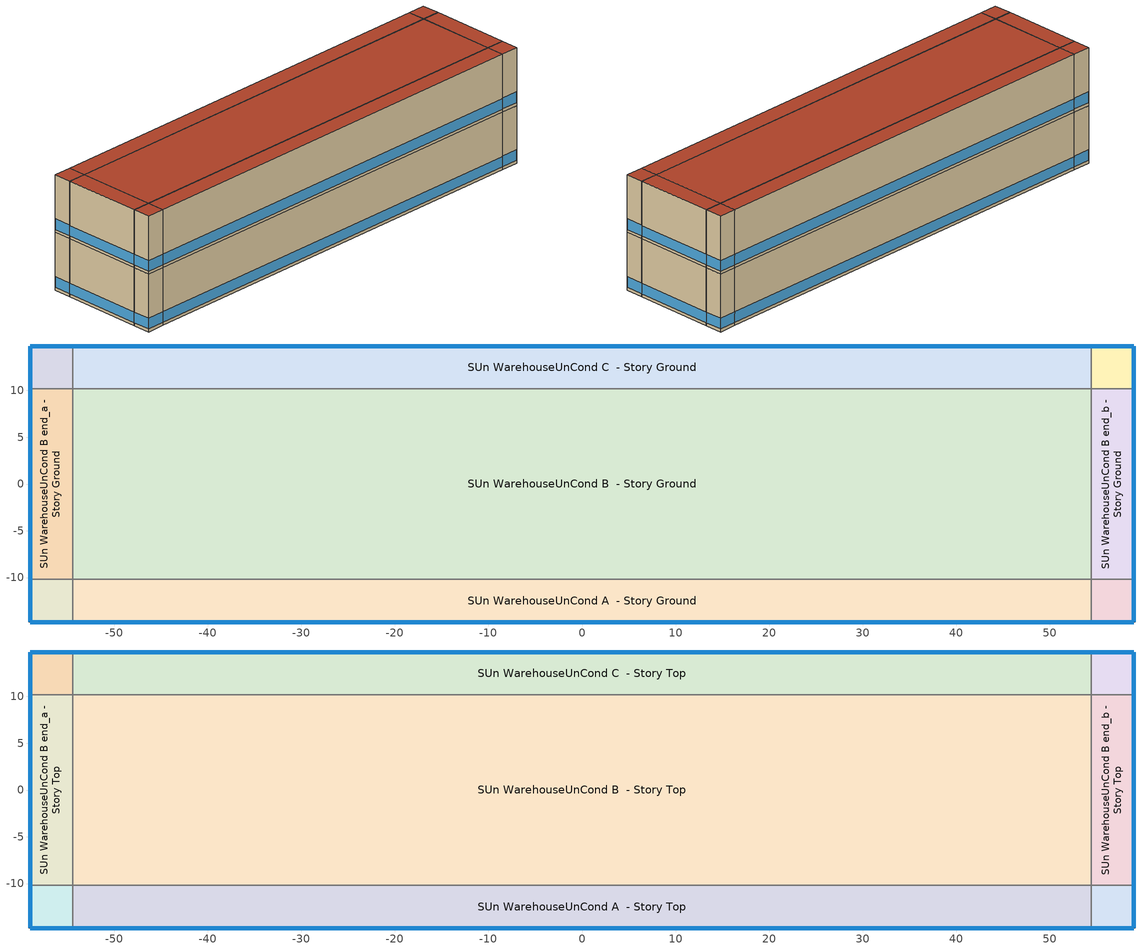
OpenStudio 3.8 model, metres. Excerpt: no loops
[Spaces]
SUn WarehouseUnCond A end_a - Story Ground
 floor ground (Foundation F 126 Perim 914 Area 209): -59.02,-14.76 -59.02,-10.18 -54.45,-10.18 -54.45,-14.76 z0
 wall outside: -59.02,-10.18 -59.02,-14.76 -54.45,-14.76 z0:14.63
 wall to SUn WarehouseUnCond B end_a - Story Ground: -54.45,-10.18 -59.02,-10.18 z0:14.63
 wall to SUn WarehouseUnCond A  - Story Ground: -54.45,-14.76 -54.45,-10.18 z0:14.63
 window (Window U-1.01 SHGC 0.74): -59.02,-10.21 -59.02,-14.73 / -59,-14.76 -54.48,-14.76 z0.76:3.43
 ceiling adiabatic (DEER Uncarpeted 6in Slab Floor): -54.45,-14.76 -54.45,-10.18 -59.02,-10.18 -59.02,-14.76 z14.63
SUn WarehouseUnCond B end_a - Story Ground
 floor ground (Foundation F 126 Perim 2037 Area 9312): -59.02,-10.18 -59.02,10.18 -54.45,10.18 -54.45,-10.18 z0
 wall outside: -59.02,10.18 -59.02,-10.18 z0:14.63
 wall to SUn WarehouseUnCond C end_a - Story Ground: -54.45,10.18 -59.02,10.18 z0:14.63
 wall to SUn WarehouseUnCond B  - Story Ground: -54.45,-10.18 -54.45,10.18 z0:14.63
 window (Window U-1.01 SHGC 0.74): -59.02,10.16 -59.02,-10.16 z0.76:3.4
 ceiling adiabatic (DEER Uncarpeted 6in Slab Floor): -54.45,-10.18 -54.45,10.18 -59.02,10.18 -59.02,-10.18 z14.63
SUn WarehouseUnCond C end_a - Story Ground
 floor ground (Foundation F 126 Perim 914 Area 209): -59.02,10.18 -59.02,14.76 -54.45,14.76 -54.45,10.18 z0
 wall outside: -54.45,14.76 -59.02,14.76 -59.02,10.18 z0:14.63
 wall to SUn WarehouseUnCond C  - Story Ground: -54.45,10.18 -54.45,14.76 z0:14.63
 window (Window U-1.01 SHGC 0.74): -59.02,14.73 -59.02,10.21 / -54.48,14.76 -59,14.76 z0.76:3.43
 ceiling adiabatic (DEER Uncarpeted 6in Slab Floor): -54.45,10.18 -54.45,14.76 -59.02,14.76 -59.02,10.18 z14.63
SUn WarehouseUnCond A  - Story Ground
 floor ground (Foundation F 126 Perim 1089 Area 49791): -54.45,-14.76 -54.45,-10.18 54.45,-10.18 54.45,-14.76 z0
 wall outside: -54.45,-14.76 54.45,-14.76 z0:14.63
 wall to SUn WarehouseUnCond B  - Story Ground: 54.45,-10.18 -54.45,-10.18 z0:14.63
 wall to SUn WarehouseUnCond A end_b - Story Ground: 54.45,-14.76 54.45,-10.18 z0:14.63
 window (Window U-1.01 SHGC 0.74): -54.43,-14.76 54.43,-14.76 z0.76:3.4
 ceiling adiabatic (DEER Uncarpeted 6in Slab Floor): 54.45,-14.76 54.45,-10.18 -54.45,-10.18 -54.45,-14.76 z14.63
SUn WarehouseUnCond B  - Story Ground
 floor ground (Foundation F 126 Perim 0 Area 221818): -54.45,-10.18 -54.45,10.18 54.45,10.18 54.45,-10.18 z0
 wall to SUn WarehouseUnCond C  - Story Ground: 54.45,10.18 -54.45,10.18 z0:14.63
 wall to SUn WarehouseUnCond B end_b - Story Ground: 54.45,-10.18 54.45,10.18 z0:14.63
 ceiling adiabatic (DEER Uncarpeted 6in Slab Floor): 54.45,-10.18 54.45,10.18 -54.45,10.18 -54.45,-10.18 z14.63
SUn WarehouseUnCond C  - Story Ground
 floor ground (Foundation F 126 Perim 1089 Area 49791): -54.45,10.18 -54.45,14.76 54.45,14.76 54.45,10.18 z0
 wall outside: 54.45,14.76 -54.45,14.76 z0:14.63
 wall to SUn WarehouseUnCond C end_b - Story Ground: 54.45,10.18 54.45,14.76 z0:14.63
 window (Window U-1.01 SHGC 0.74): 54.43,14.76 -54.43,14.76 z0.76:3.4
 ceiling adiabatic (DEER Uncarpeted 6in Slab Floor): 54.45,10.18 54.45,14.76 -54.45,14.76 -54.45,10.18 z14.63
SUn WarehouseUnCond A end_b - Story Ground
 floor ground (Foundation F 126 Perim 914 Area 209): 54.45,-14.76 54.45,-10.18 59.02,-10.18 59.02,-14.76 z0
 wall outside: 54.45,-14.76 59.02,-14.76 59.02,-10.18 z0:14.63
 wall to SUn WarehouseUnCond B end_b - Story Ground: 59.02,-10.18 54.45,-10.18 z0:14.63
 window (Window U-1.01 SHGC 0.74): 54.48,-14.76 59,-14.76 / 59.02,-14.73 59.02,-10.21 z0.76:3.43
 ceiling adiabatic (DEER Uncarpeted 6in Slab Floor): 59.02,-14.76 59.02,-10.18 54.45,-10.18 54.45,-14.76 z14.63
SUn WarehouseUnCond B end_b - Story Ground
 floor ground (Foundation F 126 Perim 2037 Area 9312): 54.45,-10.18 54.45,10.18 59.02,10.18 59.02,-10.18 z0
 wall outside: 59.02,-10.18 59.02,10.18 z0:14.63
 wall to SUn WarehouseUnCond C end_b - Story Ground: 59.02,10.18 54.45,10.18 z0:14.63
 window (Window U-1.01 SHGC 0.74): 59.02,-10.16 59.02,10.16 z0.76:3.4
 ceiling adiabatic (DEER Uncarpeted 6in Slab Floor): 59.02,-10.18 59.02,10.18 54.45,10.18 54.45,-10.18 z14.63
SUn WarehouseUnCond C end_b - Story Ground
 floor ground (Foundation F 126 Perim 914 Area 209): 54.45,10.18 54.45,14.76 59.02,14.76 59.02,10.18 z0
 wall outside: 59.02,10.18 59.02,14.76 54.45,14.76 z0:14.63
 window (Window U-1.01 SHGC 0.74): 59,14.76 54.48,14.76 / 59.02,10.21 59.02,14.73 z0.76:3.43
 ceiling adiabatic (DEER Uncarpeted 6in Slab Floor): 59.02,10.18 59.02,14.76 54.45,14.76 54.45,10.18 z14.63
SUn WarehouseUnCond A end_a - Story Top
 floor adiabatic (DEER Uncarpeted 6in Slab Floor): -59.02,-14.76 -59.02,-10.18 -54.45,-10.18 -54.45,-14.76 z14.63
 wall outside: -59.02,-10.18 -59.02,-14.76 -54.45,-14.76 z14.63:29.26
 wall to SUn WarehouseUnCond B end_a - Story Top: -54.45,-10.18 -59.02,-10.18 z14.63:29.26
 wall to SUn WarehouseUnCond A  - Story Top: -54.45,-14.76 -54.45,-10.18 z14.63:29.26
 window (Window U-1.01 SHGC 0.74): -59.02,-10.21 -59.02,-14.73 / -59,-14.76 -54.48,-14.76 z15.39:18.06
 roof outside: -54.45,-14.76 -54.45,-10.18 -59.02,-10.18 -59.02,-14.76 z29.26
SUn WarehouseUnCond B end_a - Story Top
 floor adiabatic (DEER Uncarpeted 6in Slab Floor): -59.02,-10.18 -59.02,10.18 -54.45,10.18 -54.45,-10.18 z14.63
 wall outside: -59.02,10.18 -59.02,-10.18 z14.63:29.26
 wall to SUn WarehouseUnCond C end_a - Story Top: -54.45,10.18 -59.02,10.18 z14.63:29.26
 wall to SUn WarehouseUnCond B  - Story Top: -54.45,-10.18 -54.45,10.18 z14.63:29.26
 window (Window U-1.01 SHGC 0.74): -59.02,10.16 -59.02,-10.16 z15.39:18.03
 roof outside: -54.45,-10.18 -54.45,10.18 -59.02,10.18 -59.02,-10.18 z29.26
SUn WarehouseUnCond C end_a - Story Top
 floor adiabatic (DEER Uncarpeted 6in Slab Floor): -59.02,10.18 -59.02,14.76 -54.45,14.76 -54.45,10.18 z14.63
 wall outside: -54.45,14.76 -59.02,14.76 -59.02,10.18 z14.63:29.26
 wall to SUn WarehouseUnCond C  - Story Top: -54.45,10.18 -54.45,14.76 z14.63:29.26
 window (Window U-1.01 SHGC 0.74): -59.02,14.73 -59.02,10.21 / -54.48,14.76 -59,14.76 z15.39:18.06
 roof outside: -54.45,10.18 -54.45,14.76 -59.02,14.76 -59.02,10.18 z29.26
SUn WarehouseUnCond A  - Story Top
 floor adiabatic (DEER Uncarpeted 6in Slab Floor): -54.45,-14.76 -54.45,-10.18 54.45,-10.18 54.45,-14.76 z14.63
 wall outside: -54.45,-14.76 54.45,-14.76 z14.63:29.26
 wall to SUn WarehouseUnCond B  - Story Top: 54.45,-10.18 -54.45,-10.18 z14.63:29.26
 wall to SUn WarehouseUnCond A end_b - Story Top: 54.45,-14.76 54.45,-10.18 z14.63:29.26
 window (Window U-1.01 SHGC 0.74): -54.43,-14.76 54.43,-14.76 z15.39:18.03
 roof outside: 54.45,-14.76 54.45,-10.18 -54.45,-10.18 -54.45,-14.76 z29.26
SUn WarehouseUnCond B  - Story Top
 floor adiabatic (DEER Uncarpeted 6in Slab Floor): -54.45,-10.18 -54.45,10.18 54.45,10.18 54.45,-10.18 z14.63
 wall to SUn WarehouseUnCond C  - Story Top: 54.45,10.18 -54.45,10.18 z14.63:29.26
 wall to SUn WarehouseUnCond B end_b - Story Top: 54.45,-10.18 54.45,10.18 z14.63:29.26
 roof outside: 54.45,-10.18 54.45,10.18 -54.45,10.18 -54.45,-10.18 z29.26
SUn WarehouseUnCond C  - Story Top
 floor adiabatic (DEER Uncarpeted 6in Slab Floor): -54.45,10.18 -54.45,14.76 54.45,14.76 54.45,10.18 z14.63
 wall outside: 54.45,14.76 -54.45,14.76 z14.63:29.26
 wall to SUn WarehouseUnCond C end_b - Story Top: 54.45,10.18 54.45,14.76 z14.63:29.26
 window (Window U-1.01 SHGC 0.74): 54.43,14.76 -54.43,14.76 z15.39:18.03
 roof outside: 54.45,10.18 54.45,14.76 -54.45,14.76 -54.45,10.18 z29.26
SUn WarehouseUnCond A end_b - Story Top
 floor adiabatic (DEER Uncarpeted 6in Slab Floor): 54.45,-14.76 54.45,-10.18 59.02,-10.18 59.02,-14.76 z14.63
 wall outside: 54.45,-14.76 59.02,-14.76 59.02,-10.18 z14.63:29.26
 wall to SUn WarehouseUnCond B end_b - Story Top: 59.02,-10.18 54.45,-10.18 z14.63:29.26
 window (Window U-1.01 SHGC 0.74): 54.48,-14.76 59,-14.76 / 59.02,-14.73 59.02,-10.21 z15.39:18.06
 roof outside: 59.02,-14.76 59.02,-10.18 54.45,-10.18 54.45,-14.76 z29.26
SUn WarehouseUnCond B end_b - Story Top
 floor adiabatic (DEER Uncarpeted 6in Slab Floor): 54.45,-10.18 54.45,10.18 59.02,10.18 59.02,-10.18 z14.63
 wall outside: 59.02,-10.18 59.02,10.18 z14.63:29.26
 wall to SUn WarehouseUnCond C end_b - Story Top: 59.02,10.18 54.45,10.18 z14.63:29.26
 window (Window U-1.01 SHGC 0.74): 59.02,-10.16 59.02,10.16 z15.39:18.03
 roof outside: 59.02,-10.18 59.02,10.18 54.45,10.18 54.45,-10.18 z29.26
SUn WarehouseUnCond C end_b - Story Top
 floor adiabatic (DEER Uncarpeted 6in Slab Floor): 54.45,10.18 54.45,14.76 59.02,14.76 59.02,10.18 z14.63
 wall outside: 59.02,10.18 59.02,14.76 54.45,14.76 z14.63:29.26
 window (Window U-1.01 SHGC 0.74): 59,14.76 54.48,14.76 / 59.02,10.21 59.02,14.73 z15.39:18.06
 roof outside: 59.02,10.18 59.02,14.76 54.45,14.76 54.45,10.18 z29.26
[Site]
Fullerton Municipal_CA_USA: Latitude {deg}=33.87; Longitude {deg}=-117.98; Time Zone {hr}=-8; Elevation {m}=29; Terrain=City
[Site:WaterMainsTemperature]
Calculation Method=Correlation; Annual Average Outdoor Air Temperature {C}=19.1133; Maximum Difference In Monthly Average Outdoor Air Temperatures {deltaC}=11.61
[SizingPeriod:DesignDay] Barometric Pressure {Pa}=100977; Rain Indicator=No; Snow Indicator=No; Day of Month=21; Daylight Saving Time Indicator=No; Humidity Condition Type=Wetbulb; Dry-Bulb Temperature Range Modifier Type=DefaultMultipliers
Name | Maximum Dry-Bulb Temperature {C} | Daily Dry-Bulb Temperature Range {deltaC} | Wind Speed {m/s} | Wind Direction {deg} | Month | Day Type | Wetbulb or DewPoint at Maximum Dry-Bulb {C} | Solar Model Indicator | ASHRAE Clear Sky Optical Depth for Beam Irradiance | ASHRAE Clear Sky Optical Depth for Diffuse Irradiance | Sky Clearness
Fullerton Municipal Ann Clg .4% Condns DB=>MWB 1 | 34.1 | 10.7 | 3 | 200 | 8 | SummerDesignDay | 19.4 | ASHRAETau | 0.361 | 2.428
Fullerton Municipal Ann Clg .4% Condns WB=>MDB 1 | 30.3 | 10.7 | 3 | 200 | 8 | SummerDesignDay | 22.4 | ASHRAETau | 0.361 | 2.428
Fullerton Municipal Ann Htg 99.6% Condns DB 1 | 4 | 0 | 0.6 | 90 | 12 | WinterDesignDay | 4 | ASHRAEClearSky |  |  | 0
Fullerton Municipal August .4% Condns DB=>MCWB 1 | 36.2 | 10.7 | 3 | 200 | 8 | SummerDesignDay | 20.8 | ASHRAETau | 0.361 | 2.428
Fullerton Municipal October .4% Condns DB=>MCWB 1 | 34.9 | 11 | 3 | 200 | 10 | SummerDesignDay | 18.2 | ASHRAETau | 0.36 | 2.479
Fullerton Municipal September .4% Condns DB=>MCWB 1 | 37.8 | 11 | 3 | 200 | 9 | SummerDesignDay | 20.5 | ASHRAETau | 0.347 | 2.519
[ClimateZones]
Climate Zone Institution Name 1=CEC; Climate Zone Document Name 1=California Climate Zone Descriptions; Climate Zone Document Year 1=1995; Climate Zone Value 1=8
[Building]
ComStock DEER 1985|SUn: North Axis {deg}=225; Default Construction Set=ComStock DEER 1985 - SUn - CEC T24-CEC8; Default Schedule Set=Building Default Schedule Set; Standards Building Type=SUn
[Site:GroundTemperature:FCfactorMethod]
January Ground Temperature {C}=18.9; February Ground Temperature {C}=14.6; March Ground Temperature {C}=13.3; April Ground Temperature {C}=13.7; May Ground Temperature {C}=14.6; June Ground Temperature {C}=14.8; July Ground Temperature {C}=15.3; August Ground Temperature {C}=18; September Ground Temperature {C}=19.9; October Ground Temperature {C}=21.8; November Ground Temperature {C}=22.3; December Ground Temperature {C}=22.2
[Construction:FfactorGroundFloor] F-Factor {W/m-K}=1.26344
Name | Area {m2} | PerimeterExposed {m}
Foundation F 126 Perim 2037 Area 9312 | 93.1231 | 20.3681
Foundation F 126 Perim 1089 Area 49791 | 497.912 | 108.905
Foundation F 126 Perim 914 Area 209 | 20.9032 | 9.144
Foundation F 126 Perim 0 Area 221818 | 2218.18 | 0
[DefaultConstructionSet]
ComStock DEER 1985 - SUn - CEC T24-CEC8: Default Exterior Surface Constructions=Default Surface Constructions 1; Default Interior Surface Constructions=Default Surface Constructions 2; Default Ground Contact Surface Constructions=Default Surface Constructions 3; Default Exterior SubSurface Constructions=Default Sub Surface Constructions 1; Default Interior SubSurface Constructions=Default Sub Surface Constructions 2; Interior Partition Construction=Typical Interior Partition
[DefaultSurfaceConstructions]
Name | Floor Construction | Wall Construction | Roof Ceiling Construction
Default Surface Constructions 1 | DEER Uncarpeted 6in Slab Floor | DEER Insulated Wood Framed Exterior Wall R-11.31 | DEER Wood Framed Roof R-14.18
Default Surface Constructions 2 | DEER Uncarpeted 6in Slab Floor | Typical Interior Wall | DEER Uncarpeted 6in Slab Floor
Default Surface Constructions 3 | DEER Carpeted 6in Slab Floor | Typical Uninsulated Basement Mass Wall
[Construction]
DEER Uncarpeted 6in Slab Floor: Typical Insulation R-1.73, 6 in. Normalweight Concrete Floor
DEER Wood Framed Roof R-14.18: Roof Membrane, Typical Insulation R-13.68, Metal Roof Surface
Typical Interior Wall: G01 13mm gypsum board, G01 13mm gypsum board
DEER Carpeted 6in Slab Floor: 6 in. Normalweight Concrete Floor, Typical Carpet Pad
Typical Uninsulated Basement Mass Wall: 8 in. Concrete Block Basement Wall
DEER Metal Framed Window U-1.23 SHGC 0.82: Simple Glazing U-1.23 SHGC 0.82
DEER Metal Framed Window U-1.23 SHGC 0.82 1: Simple Glazing U-1.23 SHGC 0.82 1
Typical Uninsulated Swinging Door: Typical Insulation R-9.81
U 0.98 SHGC 0.68 Sgl Ref-B-H Clr 6mm: REF B CLEAR HI 6MM
Typical Insulated Metal Door: F08 Metal surface, Typical Insulation R-9.81
DEER Skylight U-1.31 SHGC 0.61: Simple Glazing U-1.23 SHGC 0.61
Typical Interior Window: Clear 3mm
Typical Interior Door; Typical Interior Partition: G05 25mm wood
DEER Insulated Wood Framed Exterior Wall R-11.31: 25mm Stucco, 5/8 in. Gypsum Board, Typical Insulation R-9.81, 5/8 in. Gypsum Board
Window U-1.01 SHGC 0.74: Simple Glazing Single - No LowE - Clear - Aluminum
[Material:NoMass] Roughness=Smooth; Thermal Absorptance=0.9; Solar Absorptance=0.7
Name | Thermal Resistance {m2-K/W} | Visible Absorptance
Typical Insulation R-1.73 | 0.305336 | 0.7
Typical Insulation R-13.68 | 2.40869 | 0.7
Typical Insulation R-9.81 | 1.72823 | 0.7
Typical Carpet Pad | 0.21648 | 0.8
[Material] Thermal Absorptance=0.9
Name | Roughness | Thickness {m} | Conductivity {W/m-K} | Density {kg/m3} | Specific Heat {J/kg-K} | Solar Absorptance | Visible Absorptance
6 in. Normalweight Concrete Floor | MediumRough | 0.1524 | 2.31 | 2322 | 832 | 0.7 | 0.7
Roof Membrane | VeryRough | 0.0095 | 0.16 | 1121.29 | 1460 | 0.7 | 0.7
Metal Roof Surface; F08 Metal surface | Smooth | 0.0008 | 45.28 | 7824 | 500 | 0.7 | 0.7
G01 13mm gypsum board | Smooth | 0.0127 | 0.160031 | 800.001 | 1090.73 | 0.7 | 0.5
8 in. Concrete Block Basement Wall | MediumRough | 0.2032 | 1.326 | 1842 | 912 | 0.7 | 0.7
G05 25mm wood | MediumSmooth | 0.0254 | 0.15 | 608 | 1630 | 0.5 | 0.5
25mm Stucco | Smooth | 0.0254 | 0.72 | 1856 | 840 | 0.7 | 0.7
5/8 in. Gypsum Board | MediumSmooth | 0.0159 | 0.16 | 800 | 1090 | 0.7 | 0.7
[DefaultSubSurfaceConstructions]
Name | Fixed Window Construction | Operable Window Construction | Door Construction | Glass Door Construction | Overhead Door Construction | Skylight Construction | Tubular Daylight Dome Construction | Tubular Daylight Diffuser Construction
Default Sub Surface Constructions 1 | DEER Metal Framed Window U-1.23 SHGC 0.82 | DEER Metal Framed Window U-1.23 SHGC 0.82 1 | Typical Uninsulated Swinging Door | U 0.98 SHGC 0.68 Sgl Ref-B-H Clr 6mm | Typical Insulated Metal Door | DEER Skylight U-1.31 SHGC 0.61 | Typical Interior Window | Typical Interior Window
Default Sub Surface Constructions 2 | Typical Interior Window | Typical Interior Window | Typical Interior Door
[WindowMaterial:SimpleGlazingSystem]
Name | U-Factor {W/m2-K} | Solar Heat Gain Coefficient | Visible Transmittance
Simple Glazing U-1.23 SHGC 0.82; Simple Glazing U-1.23 SHGC 0.82 1 | 7 | 0.82 | 0.25
Simple Glazing U-1.23 SHGC 0.61 | 7 | 0.61 | 0.25
Simple Glazing Single - No LowE - Clear - Aluminum | 5.73505 | 0.744 | 0.754
[WindowMaterial:Glazing] Optical Data Type=SpectralAverage; Infrared Transmittance at Normal Incidence=0; Front Side Infrared Hemispherical Emissivity=0.84; Conductivity {W/m-K}=0.9; Dirt Correction Factor for Solar and Visible Transmittance=1; Solar Diffusing=No
Name | Thickness {m} | Solar Transmittance at Normal Incidence | Front Side Solar Reflectance at Normal Incidence | Back Side Solar Reflectance at Normal Incidence | Visible Transmittance at Normal Incidence | Front Side Visible Reflectance at Normal Incidence | Back Side Visible Reflectance at Normal Incidence | Back Side Infrared Hemispherical Emissivity
REF B CLEAR HI 6MM | 0.006 | 0.24 | 0.16 | 0.32 | 0.3 | 0.16 | 0.29 | 0.6
Clear 3mm | 0.003 | 0.837 | 0.075 | 0.075 | 0.898 | 0.081 | 0.081 | 0.84
[SpaceType]
SUn WarehouseUnCond - ComStock DEER 1985: Default Schedule Set=SUn WarehouseUnCond Schedule Set; Design Specification Outdoor Air Object=SUn WarehouseUnCond Ventilation; Standards Building Type=SUn; Standards Space Type=WarehouseUnCond
[BuildingStory] Nominal Floor to Floor Height {m}=14.6304
Name | Nominal Z Coordinate {m}
Story Ground | 0
Story Top | 14.6304
[Space] Space Type=SUn WarehouseUnCond - ComStock DEER 1985
Name | Building Story | Thermal Zone
SUn WarehouseUnCond A end_a - Story Ground | Story Ground | Zone SUn WarehouseUnCond A end_a - Story Ground
SUn WarehouseUnCond B end_a - Story Ground | Story Ground | Zone SUn WarehouseUnCond B end_a - Story Ground
SUn WarehouseUnCond C end_a - Story Ground | Story Ground | Zone SUn WarehouseUnCond C end_a - Story Ground
SUn WarehouseUnCond A  - Story Ground | Story Ground | Zone SUn WarehouseUnCond A  - Story Ground
SUn WarehouseUnCond B  - Story Ground | Story Ground | Zone SUn WarehouseUnCond B  - Story Ground
SUn WarehouseUnCond C  - Story Ground | Story Ground | Zone SUn WarehouseUnCond C  - Story Ground
SUn WarehouseUnCond A end_b - Story Ground | Story Ground | Zone SUn WarehouseUnCond A end_b - Story Ground
SUn WarehouseUnCond B end_b - Story Ground | Story Ground | Zone SUn WarehouseUnCond B end_b - Story Ground
SUn WarehouseUnCond C end_b - Story Ground | Story Ground | Zone SUn WarehouseUnCond C end_b - Story Ground
SUn WarehouseUnCond A end_a - Story Top | Story Top | Zone SUn WarehouseUnCond A end_a - Story Top
SUn WarehouseUnCond B end_a - Story Top | Story Top | Zone SUn WarehouseUnCond B end_a - Story Top
SUn WarehouseUnCond C end_a - Story Top | Story Top | Zone SUn WarehouseUnCond C end_a - Story Top
SUn WarehouseUnCond A  - Story Top | Story Top | Zone SUn WarehouseUnCond A  - Story Top
SUn WarehouseUnCond B  - Story Top | Story Top | Zone SUn WarehouseUnCond B  - Story Top
SUn WarehouseUnCond C  - Story Top | Story Top | Zone SUn WarehouseUnCond C  - Story Top
SUn WarehouseUnCond A end_b - Story Top | Story Top | Zone SUn WarehouseUnCond A end_b - Story Top
SUn WarehouseUnCond B end_b - Story Top | Story Top | Zone SUn WarehouseUnCond B end_b - Story Top
SUn WarehouseUnCond C end_b - Story Top | Story Top | Zone SUn WarehouseUnCond C end_b - Story Top
[ThermalZone] Multiplier=1; Use Ideal Air Loads=No
Name | Thermostat
Zone SUn WarehouseUnCond A end_a - Story Ground | SUn WarehouseUnCond - ComStock DEER 1985 Thermostat 2
Zone SUn WarehouseUnCond B end_a - Story Ground | SUn WarehouseUnCond - ComStock DEER 1985 Thermostat 8
Zone SUn WarehouseUnCond C end_a - Story Ground | SUn WarehouseUnCond - ComStock DEER 1985 Thermostat 14
Zone SUn WarehouseUnCond A  - Story Ground | SUn WarehouseUnCond - ComStock DEER 1985 Thermostat
Zone SUn WarehouseUnCond B  - Story Ground | SUn WarehouseUnCond - ComStock DEER 1985 Thermostat 6
Zone SUn WarehouseUnCond C  - Story Ground | SUn WarehouseUnCond - ComStock DEER 1985 Thermostat 12
Zone SUn WarehouseUnCond A end_b - Story Ground | SUn WarehouseUnCond - ComStock DEER 1985 Thermostat 4
Zone SUn WarehouseUnCond B end_b - Story Ground | SUn WarehouseUnCond - ComStock DEER 1985 Thermostat 10
Zone SUn WarehouseUnCond C end_b - Story Ground | SUn WarehouseUnCond - ComStock DEER 1985 Thermostat 16
Zone SUn WarehouseUnCond A end_a - Story Top | SUn WarehouseUnCond - ComStock DEER 1985 Thermostat 3
Zone SUn WarehouseUnCond B end_a - Story Top | SUn WarehouseUnCond - ComStock DEER 1985 Thermostat 9
Zone SUn WarehouseUnCond C end_a - Story Top | SUn WarehouseUnCond - ComStock DEER 1985 Thermostat 15
Zone SUn WarehouseUnCond A  - Story Top | SUn WarehouseUnCond - ComStock DEER 1985 Thermostat 1
Zone SUn WarehouseUnCond B  - Story Top | SUn WarehouseUnCond - ComStock DEER 1985 Thermostat 7
Zone SUn WarehouseUnCond C  - Story Top | SUn WarehouseUnCond - ComStock DEER 1985 Thermostat 13
Zone SUn WarehouseUnCond A end_b - Story Top | SUn WarehouseUnCond - ComStock DEER 1985 Thermostat 5
Zone SUn WarehouseUnCond B end_b - Story Top | SUn WarehouseUnCond - ComStock DEER 1985 Thermostat 11
Zone SUn WarehouseUnCond C end_b - Story Top | SUn WarehouseUnCond - ComStock DEER 1985 Thermostat 17
[People:Definition]
SUn WarehouseUnCond People Definition: Number of People Calculation Method=People/Area; People per Space Floor Area {person/m2}=0.0236806; Fraction Radiant=0.3
[People]
SUn WarehouseUnCond People: People Definition=SUn WarehouseUnCond People Definition; Space or SpaceType=SUn WarehouseUnCond - ComStock DEER 1985; Work Efficiency Schedule=Work Efficiency Schedule; Clothing Insulation Schedule=Clothing Schedule; Air Velocity Schedule=Air Velocity Schedule; Multiplier=1
[Lights:Definition]
SUn WarehouseUnCond - ComStock DEER 1985 General Lights Definition: Design Level Calculation Method=Watts/Area; Watts per Space Floor Area {W/m2}=2.47757; Fraction Radiant=0.465; Fraction Visible=0.2; Return Air Fraction=0
[ElectricEquipment:Definition]
Name | Design Level Calculation Method | Watts per Space Floor Area {W/m2} | Fraction Latent | Fraction Radiant | Fraction Lost | Design Level {W}
SUn WarehouseUnCond Elec Equip Definition | Watts/Area | 2.15278 | 0 | 0.5 | 0
Elevator Lift Motor | EquipmentLevel |  | 0 | 0 | 1 | 16055
Elevator Fan | EquipmentLevel |  |  | 0.5 |  | 74.7252
Elevator Lights | EquipmentLevel |  |  | 0.5 |  | 88.9586
[ElectricEquipment]
Name | Electric Equipment Definition | Space or SpaceType | Schedule | Multiplier
SUn WarehouseUnCond Elec Equip | SUn WarehouseUnCond Elec Equip Definition | SUn WarehouseUnCond - ComStock DEER 1985
2 Elevator Lift Motors | Elevator Lift Motor | SUn WarehouseUnCond B  - Story Ground | Elevator Schedule 1 | 2
2 Elevator Fans | Elevator Fan | SUn WarehouseUnCond B  - Story Ground | Elevator Schedule 3 | 2
2 Elevator Lights | Elevator Lights | SUn WarehouseUnCond B  - Story Ground | Elevator Schedule 2 | 2
[DesignSpecification:OutdoorAir]
SUn WarehouseUnCond Ventilation: Outdoor Air Method=Maximum; Outdoor Air Flow per Person {m3/s-person}=0.00707921; Outdoor Air Flow per Floor Area {m3/s-m2}=0.000762
[DefaultScheduleSet]
Name | Number of People Schedule | People Activity Level Schedule | Lighting Schedule | Electric Equipment Schedule | Infiltration Schedule | Hours of Operation Schedule
SUn WarehouseUnCond Schedule Set | D_SUn_All_Occup_Yr | DEER Activity 220W/person | D17_SUn_WHU_LF_Yr | D_SUn_All_Misc_Yr | D_SUn_All_C_Inf_Yr
Building Default Schedule Set |  |  |  |  |  | Building Hours of Operation NonResidential
[Exterior:Lights:Definition]
Name | Design Level {W}
Parking Areas and Drives Def (W/ft^2) | 0.0364913
Building Facades Def (W/ft^2) | 0.2
Main Entries Def (W/ft) | 30
Other Doors Def (W/ft) | 20
[Exterior:Lights] Schedule=Always On Discrete; Control Option=AstronomicalClock
Name | Exterior Lights Definition | Multiplier
Parking Areas and Drives | Parking Areas and Drives Def (W/ft^2) | 30375
Building Facades | Building Facades Def (W/ft^2) | 46475.8
Main Entries | Main Entries Def (W/ft) | 8
Other Doors | Other Doors Def (W/ft) | 3
[ThermostatSetpoint:DualSetpoint] Heating Setpoint Temperature Schedule=D_SUn_All_HTemp_Yr; Cooling Setpoint Temperature Schedule=D_SUn_All_CTemp_Yr
SUn WarehouseUnCond - ComStock DEER 1985 Thermostat; SUn WarehouseUnCond - ComStock DEER 1985 Thermostat 1; SUn WarehouseUnCond - ComStock DEER 1985 Thermostat 2; SUn WarehouseUnCond - ComStock DEER 1985 Thermostat 3; SUn WarehouseUnCond - ComStock DEER 1985 Thermostat 4; SUn WarehouseUnCond - ComStock DEER 1985 Thermostat 5; SUn WarehouseUnCond - ComStock DEER 1985 Thermostat 6; SUn WarehouseUnCond - ComStock DEER 1985 Thermostat 7; SUn WarehouseUnCond - ComStock DEER 1985 Thermostat 8; SUn WarehouseUnCond - ComStock DEER 1985 Thermostat 9; SUn WarehouseUnCond - ComStock DEER 1985 Thermostat 10; SUn WarehouseUnCond - ComStock DEER 1985 Thermostat 11; SUn WarehouseUnCond - ComStock DEER 1985 Thermostat 12; SUn WarehouseUnCond - ComStock DEER 1985 Thermostat 13; SUn WarehouseUnCond - ComStock DEER 1985 Thermostat 14; SUn WarehouseUnCond - ComStock DEER 1985 Thermostat 15; SUn WarehouseUnCond - ComStock DEER 1985 Thermostat 16; SUn WarehouseUnCond - ComStock DEER 1985 Thermostat 17
[Lights]
SUn WarehouseUnCond - ComStock DEER 1985 General Lighting: Lights Definition=SUn WarehouseUnCond - ComStock DEER 1985 General Lights Definition; Space or SpaceType=SUn WarehouseUnCond - ComStock DEER 1985; Fraction Replaceable=1
[SpaceInfiltration:DesignFlowRate] Design Flow Rate Calculation Method=Flow/ExteriorArea; Flow per Exterior Surface Area {m3/s-m2}=0.000619923; Velocity Term Coefficient=0
Name | Space or SpaceType | Schedule | Constant Term Coefficient | Temperature Term Coefficient | Velocity Squared Term Coefficient
SUn WarehouseUnCond B end_b - Story Top HVAC On Infiltration | SUn WarehouseUnCond B end_b - Story Top | Infiltration HVAC On Schedule | 0.0037 | 0.005 | 0.046
SUn WarehouseUnCond B end_b - Story Top HVAC Off Infiltration | SUn WarehouseUnCond B end_b - Story Top | Infiltration HVAC Off Schedule | 0 | 0.0097 | 0.0596
SUn WarehouseUnCond A end_b - Story Top HVAC On Infiltration | SUn WarehouseUnCond A end_b - Story Top | Infiltration HVAC On Schedule | 0.0037 | 0.005 | 0.046
SUn WarehouseUnCond A end_b - Story Top HVAC Off Infiltration | SUn WarehouseUnCond A end_b - Story Top | Infiltration HVAC Off Schedule | 0 | 0.0097 | 0.0596
SUn WarehouseUnCond B  - Story Top HVAC On Infiltration | SUn WarehouseUnCond B  - Story Top | Infiltration HVAC On Schedule | 0.0037 | 0.005 | 0.046
SUn WarehouseUnCond B  - Story Top HVAC Off Infiltration | SUn WarehouseUnCond B  - Story Top | Infiltration HVAC Off Schedule | 0 | 0.0097 | 0.0596
SUn WarehouseUnCond A  - Story Top HVAC On Infiltration | SUn WarehouseUnCond A  - Story Top | Infiltration HVAC On Schedule | 0.0037 | 0.005 | 0.046
SUn WarehouseUnCond A  - Story Top HVAC Off Infiltration | SUn WarehouseUnCond A  - Story Top | Infiltration HVAC Off Schedule | 0 | 0.0097 | 0.0596
SUn WarehouseUnCond B end_a - Story Ground HVAC On Infiltration | SUn WarehouseUnCond B end_a - Story Ground | Infiltration HVAC On Schedule | 0.0037 | 0.005 | 0.046
SUn WarehouseUnCond B end_a - Story Ground HVAC Off Infiltration | SUn WarehouseUnCond B end_a - Story Ground | Infiltration HVAC Off Schedule | 0 | 0.0097 | 0.0596
SUn WarehouseUnCond C  - Story Ground HVAC On Infiltration | SUn WarehouseUnCond C  - Story Ground | Infiltration HVAC On Schedule | 0.0037 | 0.005 | 0.046
SUn WarehouseUnCond C  - Story Ground HVAC Off Infiltration | SUn WarehouseUnCond C  - Story Ground | Infiltration HVAC Off Schedule | 0 | 0.0097 | 0.0596
SUn WarehouseUnCond B end_b - Story Ground HVAC On Infiltration | SUn WarehouseUnCond B end_b - Story Ground | Infiltration HVAC On Schedule | 0.0037 | 0.005 | 0.046
SUn WarehouseUnCond B end_b - Story Ground HVAC Off Infiltration | SUn WarehouseUnCond B end_b - Story Ground | Infiltration HVAC Off Schedule | 0 | 0.0097 | 0.0596
SUn WarehouseUnCond A  - Story Ground HVAC On Infiltration | SUn WarehouseUnCond A  - Story Ground | Infiltration HVAC On Schedule | 0.0037 | 0.005 | 0.046
SUn WarehouseUnCond A  - Story Ground HVAC Off Infiltration | SUn WarehouseUnCond A  - Story Ground | Infiltration HVAC Off Schedule | 0 | 0.0097 | 0.0596
SUn WarehouseUnCond C end_b - Story Top HVAC On Infiltration | SUn WarehouseUnCond C end_b - Story Top | Infiltration HVAC On Schedule | 0.0037 | 0.005 | 0.046
SUn WarehouseUnCond C end_b - Story Top HVAC Off Infiltration | SUn WarehouseUnCond C end_b - Story Top | Infiltration HVAC Off Schedule | 0 | 0.0097 | 0.0596
SUn WarehouseUnCond C end_b - Story Ground HVAC On Infiltration | SUn WarehouseUnCond C end_b - Story Ground | Infiltration HVAC On Schedule | 0.0037 | 0.005 | 0.046
SUn WarehouseUnCond C end_b - Story Ground HVAC Off Infiltration | SUn WarehouseUnCond C end_b - Story Ground | Infiltration HVAC Off Schedule | 0 | 0.0097 | 0.0596
SUn WarehouseUnCond A end_b - Story Ground HVAC On Infiltration | SUn WarehouseUnCond A end_b - Story Ground | Infiltration HVAC On Schedule | 0.0037 | 0.005 | 0.046
SUn WarehouseUnCond A end_b - Story Ground HVAC Off Infiltration | SUn WarehouseUnCond A end_b - Story Ground | Infiltration HVAC Off Schedule | 0 | 0.0097 | 0.0596
SUn WarehouseUnCond C  - Story Top HVAC On Infiltration | SUn WarehouseUnCond C  - Story Top | Infiltration HVAC On Schedule | 0.0037 | 0.005 | 0.046
SUn WarehouseUnCond C  - Story Top HVAC Off Infiltration | SUn WarehouseUnCond C  - Story Top | Infiltration HVAC Off Schedule | 0 | 0.0097 | 0.0596
SUn WarehouseUnCond A end_a - Story Ground HVAC On Infiltration | SUn WarehouseUnCond A end_a - Story Ground | Infiltration HVAC On Schedule | 0.0037 | 0.005 | 0.046
SUn WarehouseUnCond A end_a - Story Ground HVAC Off Infiltration | SUn WarehouseUnCond A end_a - Story Ground | Infiltration HVAC Off Schedule | 0 | 0.0097 | 0.0596
SUn WarehouseUnCond A end_a - Story Top HVAC On Infiltration | SUn WarehouseUnCond A end_a - Story Top | Infiltration HVAC On Schedule | 0.0037 | 0.005 | 0.046
SUn WarehouseUnCond A end_a - Story Top HVAC Off Infiltration | SUn WarehouseUnCond A end_a - Story Top | Infiltration HVAC Off Schedule | 0 | 0.0097 | 0.0596
SUn WarehouseUnCond C end_a - Story Ground HVAC On Infiltration | SUn WarehouseUnCond C end_a - Story Ground | Infiltration HVAC On Schedule | 0.0037 | 0.005 | 0.046
SUn WarehouseUnCond C end_a - Story Ground HVAC Off Infiltration | SUn WarehouseUnCond C end_a - Story Ground | Infiltration HVAC Off Schedule | 0 | 0.0097 | 0.0596
SUn WarehouseUnCond B end_a - Story Top HVAC On Infiltration | SUn WarehouseUnCond B end_a - Story Top | Infiltration HVAC On Schedule | 0.0037 | 0.005 | 0.046
SUn WarehouseUnCond B end_a - Story Top HVAC Off Infiltration | SUn WarehouseUnCond B end_a - Story Top | Infiltration HVAC Off Schedule | 0 | 0.0097 | 0.0596
SUn WarehouseUnCond C end_a - Story Top HVAC On Infiltration | SUn WarehouseUnCond C end_a - Story Top | Infiltration HVAC On Schedule | 0.0037 | 0.005 | 0.046
SUn WarehouseUnCond C end_a - Story Top HVAC Off Infiltration | SUn WarehouseUnCond C end_a - Story Top | Infiltration HVAC Off Schedule | 0 | 0.0097 | 0.0596
[Schedule:Ruleset]
Name | Default Day Schedule | Summer Design Day Schedule | Winter Design Day Schedule
Clothing Schedule | Clothing Schedule Default Winter Clothes
Air Velocity Schedule | Air Velocity Schedule Default
Work Efficiency Schedule | Work Efficiency Schedule Default
D_SUn_All_Occup_Yr | D_SUn_All_Occup_Yr Default | D_SUn_All_Occup_Yr Summer Design Day | D_SUn_All_Occup_Yr Winter Design Day
DEER Activity 220W/person | DEER Activity 220W/person Default | DEER Activity 220W/person Summer Design Day | DEER Activity 220W/person Winter Design Day
D17_SUn_WHU_LF_Yr | D17_SUn_WHU_LF_Yr Default | D17_SUn_WHU_LF_Yr Summer Design Day | D17_SUn_WHU_LF_Yr Winter Design Day
D_SUn_All_Misc_Yr | D_SUn_All_Misc_Yr Default | D_SUn_All_Misc_Yr Summer Design Day | D_SUn_All_Misc_Yr Winter Design Day
D_SUn_All_C_Inf_Yr | D_SUn_All_C_Inf_Yr Default | D_SUn_All_C_Inf_Yr Summer Design Day | D_SUn_All_C_Inf_Yr Winter Design Day
Elevator Schedule 1 | 18 space(s) Occ Sch Default 1 | 18 space(s) Occ Sch Summer Design Day 1 | 18 space(s) Occ Sch Winter Design Day 1
Elevator Schedule 2 | 18 space(s) Occ Sch Default 2 | 18 space(s) Occ Sch Summer Design Day 2 | 18 space(s) Occ Sch Winter Design Day 2
Elevator Schedule 3 | 18 space(s) Occ Sch Default 3 | 18 space(s) Occ Sch Summer Design Day 3 | 18 space(s) Occ Sch Winter Design Day 3
D_SUn_All_HTemp_Yr | D_SUn_All_HTemp_Yr Default | Schedule Day 2 | Schedule Day 3
D_SUn_All_CTemp_Yr | D_SUn_All_CTemp_Yr Default | D_SUn_All_CTemp_Yr Summer Design Day | D_SUn_All_CTemp_Yr Winter Design Day
Building Hours of Operation NonResidential | Building Hours of Operation NonResidential Default | Building Hours of Operation NonResidential Summer Design Day | Building Hours of Operation NonResidential Winter Design Day
[Schedule:Day]
Clothing Schedule Default Winter Clothes; D_SUn_All_Occup_Yr Summer Design Day; D17_SUn_WHU_LF_Yr Summer Design Day; D_SUn_All_Misc_Yr Summer Design Day; 18 space(s) Occ Sch Summer Design Day 1; 18 space(s) Occ Sch Winter Design Day 1; 18 space(s) Occ Sch Summer Design Day 2; 18 space(s) Occ Sch Winter Design Day 2; 18 space(s) Occ Sch Summer Design Day 3; 18 space(s) Occ Sch Winter Design Day 3; Building Hours of Operation NonResidential Winter Design Day; Building Hours of Operation NonResidential Summer Design Day: 24, 0, 1
Clothing Schedule Summer Clothes: 24, 0, 0.5
Air Velocity Schedule Default: 24, 0, 0.2
Work Efficiency Schedule Default; D_SUn_All_Occup_Yr Winter Design Day; D17_SUn_WHU_LF_Yr Winter Design Day; D_SUn_All_Misc_Yr Winter Design Day: 24, 0, 0
D_SUn_All_Occup_Yr Default: Average, 7, 0, 0, 7, 15, 0.1, 7, 30, 0.2, 7, 45, 0.3, 8, 0, 0.4, 8, 15, 0.5, 8, 30, 0.6, 8, 45, 0.7, 9, 0, 0.8, 16, 30, 0.8, 16, 45, 0.7, 17, 0, 0.6, 17, 15, 0.5, 17, 30, 0.4, 17, 45, 0.3, 18, 0, 0.2, 18, 15, 0.1, 18, 30, 0, 24, 0, 0
DEER Activity 220W/person Default: Average, 1, 30, 220, 24, 0, 220
DEER Activity 220W/person Winter Design Day; DEER Activity 220W/person Summer Design Day: 24, 0, 220
D17_SUn_WHU_LF_Yr Default: Average, 9, 30, 0.145, 17, 0, 0.7, 24, 0, 0.145
D17_SUn_WHU_LF_Yr Wknd|Hol Day: Average, 1, 30, 0.145, 24, 0, 0.145
D_SUn_All_Misc_Yr Default; D_SUn_All_Misc_Yr Default|Wkdy Day: Average, 8, 0, 0.4, 8, 15, 0.425, 8, 30, 0.45, 8, 45, 0.475, 9, 0, 0.5, 9, 15, 0.575, 9, 30, 0.65, 9, 45, 0.725, 10, 0, 0.8, 10, 15, 0.875, 10, 30, 0.88125, 10, 45, 0.8875, 11, 0, 0.89375, 11, 15, 0.9, 11, 30, 0.90625, 11, 45, 0.9125, 12, 0, 0.91875, 12, 15, 0.925, 12, 30, 0.91875, 12, 45, 0.9125, 13, 0, 0.90625, 13, 15, 0.9, 14, 15, 0.9, 14, 30, 0.89375, 14, 45, 0.8875, 15, 0, 0.88125, 15, 15, 0.875, 15, 30, 0.85, 15, 45, 0.8375, 16, 0, 0.825, 16, 15, 0.8125, 16, 30, 0.8, 16, 45, 0.75, 17, 0, 0.7, 17, 15, 0.65, 17, 30, 0.6, 17, 45, 0.575, 18, 0, 0.55, 18, 15, 0.525, 18, 30, 0.5, 18, 45, 0.4875, 19, 0, 0.475, 19, 15, 0.4625, 19, 30, 0.45, 20, 30, 0.45, 20, 45, 0.44375, 21, 0, 0.4375, 21, 15, 0.43125, 21, 30, 0.425, 21, 45, 0.41875, 22, 0, 0.4125, 22, 15, 0.40625, 22, 30, 0.4, 24, 0, 0.4
D_SUn_All_C_Inf_Yr Default; D_SUn_All_C_Inf_Yr Default|Wkdy Day; D_SUn_All_C_Inf_Yr Summer Design Day; D_SUn_All_C_Inf_Yr Wknd Day; D_SUn_All_C_Inf_Yr Winter Design Day: 6, 0, 1, 19, 0, 0.5, 24, 0, 1
18 space(s) Occ Sch Default 1: Average, 6, 30, 0, 8, 30, 0.04378, 16, 0, 0, 18, 0, 0.04378, 24, 0, 0
18 space(s) Occ Sch Default 2; 18 space(s) Occ Sch Default 3: Average, 6, 30, 0, 8, 30, 1, 16, 0, 0, 18, 0, 1, 24, 0, 0
D_SUn_All_HTemp_Yr Default; D_SUn_All_HTemp_Yr Wknd Day: Average, 1, 30, 16.1111, 24, 0, 16.1111
D_SUn_All_CTemp_Yr Default; D_SUn_All_CTemp_Yr Wknd Day: Average, 1, 30, 50, 24, 0, 50
D_SUn_All_CTemp_Yr Summer Design Day; D_SUn_All_CTemp_Yr Winter Design Day: 24, 0, 50
Building Hours of Operation NonResidential Default: 7, 30, 0, 18, 0, 1, 24, 0, 0
Schedule Day 2; Schedule Day 3: 24, 0, 16.1111
[Schedule:Rule] Date Specification Type=DateRange; Start Day=1
Name | Schedule Ruleset | Rule Order | Day Schedule | Start Month | End Month | End Day | Apply Sunday | Apply Saturday | Apply Monday | Apply Tuesday | Apply Wednesday | Apply Thursday | Apply Friday
Schedule Rule 1 | Clothing Schedule | 0 | Clothing Schedule Summer Clothes | 5 | 9 | 30
Schedule Rule 3 | D17_SUn_WHU_LF_Yr | 0 | D17_SUn_WHU_LF_Yr Wknd|Hol Day | 1 | 12 | 31 | Yes | Yes
Schedule Rule 4 | D_SUn_All_Misc_Yr | 0 | D_SUn_All_Misc_Yr Default|Wkdy Day | 1 | 12 | 31 |  |  | Yes | Yes | Yes | Yes | Yes
Schedule Rule 5 | D_SUn_All_C_Inf_Yr | 1 | D_SUn_All_C_Inf_Yr Default|Wkdy Day | 1 | 12 | 31 |  |  | Yes | Yes | Yes | Yes | Yes
Schedule Rule 6 | D_SUn_All_C_Inf_Yr | 0 | D_SUn_All_C_Inf_Yr Wknd Day | 1 | 12 | 31 | Yes | Yes
Schedule Rule 10 | D_SUn_All_HTemp_Yr | 0 | D_SUn_All_HTemp_Yr Wknd Day | 1 | 12 | 31 | Yes | Yes
Schedule Rule 12 | D_SUn_All_CTemp_Yr | 0 | D_SUn_All_CTemp_Yr Wknd Day | 1 | 12 | 31 | Yes | Yes
[Schedule:Constant]
Name | Value
Always On Discrete; Infiltration HVAC On Schedule | 1
Infiltration HVAC Off Schedule | 0
